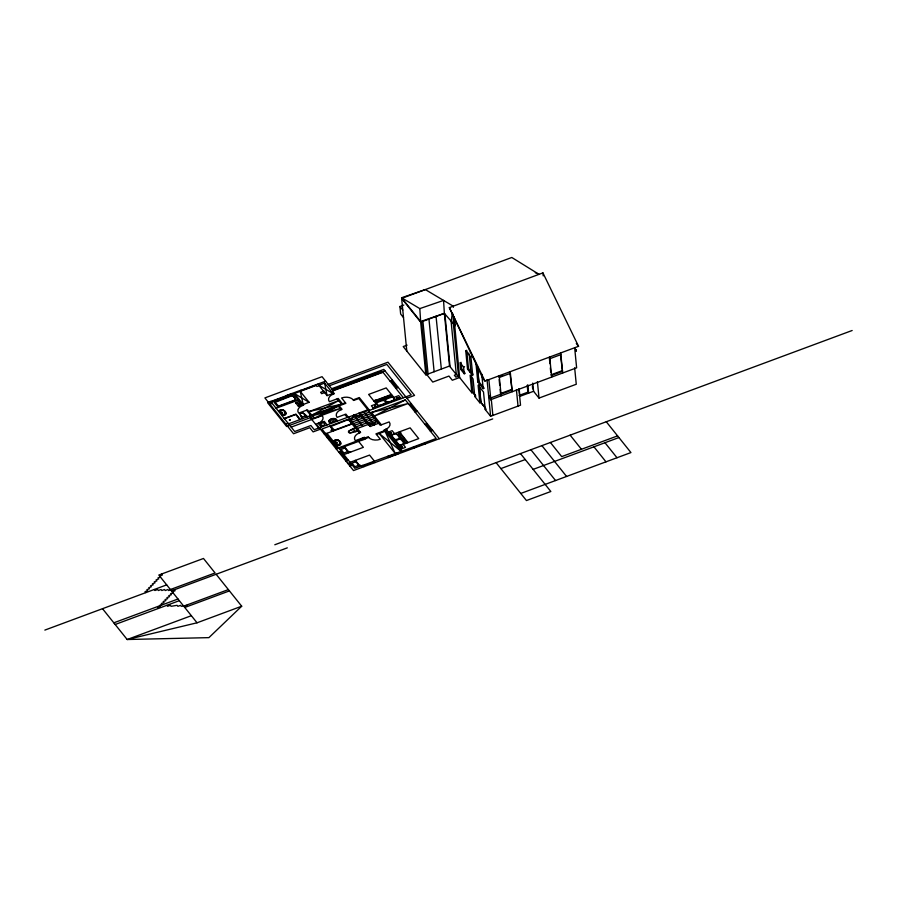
<?xml version="1.0" encoding="UTF-8"?>
<svg xmlns="http://www.w3.org/2000/svg" width="897" height="897" viewBox="0 0 897 897"><rect width="100%" height="100%" fill="white"/><g stroke="black" fill="none" stroke-linecap="round" stroke-linejoin="round"><path stroke-width="1.35" d="M350.032 462.572L349.942 466.081L352.353 465.184L347.789 463.401L350.2 462.504M374.486 406.33L375.193 406.027M402.417 446.773C401.789 446.65 402.349 447.558 401.665 446.471M452.368 312.694L451.146 321.821L456.304 374.498L458.513 376.157L471.833 392.796L472.954 392.381L475.175 395.151M298.398 406.274L299.441 401.251L295.539 402.697L298.398 406.274L302.3 404.816L295.539 402.697M289.35 419.863L290.37 419.762M290.359 419.953L289.428 420.088M374.341 424.864L376.056 420.054L367.467 423.238L374.341 424.864L364.036 411.992M391.26 433.52C389.69 432.735 392.101 432.556 390.935 433.419M331.15 430.19L332.092 430.1M332.103 430.302L331.217 430.448M396.934 397.954C399.692 397.853 395.835 397.573 397.236 398.56M397.629 397.707C394.859 399.187 399.131 396.216 398.212 398.84M390.722 433.408L391.081 432.735M398.156 434.238L399.412 431.849L400.892 432.735L398.156 434.238L405.556 443.477M351.131 420.334L353.855 415.154L361.726 416.399M391.406 433.173L390.386 432.993M216.121 574.271L241.697 606.215L208.911 637.632L127.183 639.516L102.516 608.693M375.507 406.756C376.202 404.648 372.547 406.89 375.787 407.16M309.095 402.305L300.248 391.361L303.175 404.491L309.095 402.305L294.407 393.525L303.657 405.096L302.681 405.455A8.712 5.539 -5.6 0 0 298.701 413.113L307.469 409.862L311.764 415.221L338.651 400.611L308.904 411.645M386.046 430.952L402.17 451.101L436.211 438.476L405.343 399.905L374.363 416.04L408.202 403.482L371.504 412.463L381.371 424.808M375.316 406.633L375.585 407.238M338.247 406.173L314.544 418.058L340.165 408.55L312.638 415.681L338.247 406.173L341.095 409.716A8.712 5.539 -5.6 0 0 337.104 417.385L345.883 414.122L360.605 432.511L359.338 432.982A8.712 5.539 -5.6 0 0 355.347 440.651L364.417 437.288L365.707 438.891L361.513 440.449L360.751 439.496M281.95 415.165C290.662 415.703 282.084 406.117 278.933 411.398M336.79 445.192C345.423 445.764 337.126 436.189 333.774 441.425M403.874 297.535L511.806 257.484L539.03 274.336L535.296 272.699M403.515 317.594L400.656 314.017L399.916 306.494L403.807 305.058M449.341 307.626L542.932 272.89L578.554 346.309L484.963 381.046L482.866 378.422L449.341 307.626L484.963 381.046M406.801 351.041L401.632 298.365L420.671 322.158L444.363 313.356L455.16 325.746L454.263 316.529M407.092 345.132L403.224 346.567L425.84 374.823L449.532 366.032L456.304 374.498L454.353 375.226L455.889 377.132L458.513 376.157L453.344 323.481L453.288 314.163M268.371 402.26L270.614 401.43L294.709 431.524L310.9 425.526L314.242 429.697L348.664 416.914M290.908 394.052L267.598 402.697L286.636 426.49L313.356 416.567M300.753 390.397L325.622 381.169M271.376 401.688L286.356 396.126M300.988 390.7L315.979 385.138M271.197 402.136L316.215 385.43M319.029 385.161L324.624 383.086L333.404 394.052A8.712 5.539 -5.6 0 0 329.412 401.721L338.191 398.459L342.486 403.829M319.108 385.676L327.069 395.633L332.922 393.458L319.366 385.575L317.022 386.45L315.744 384.835M269.952 404.222L272.195 403.392M328.19 384.387L387.975 362.197L414.549 395.409L406.913 398.246M329.289 385.755L386.831 364.406L411.207 394.871L368.566 410.691M276.097 408.258L298.421 399.972M331.677 388.737L383.826 369.385L439.306 438.711M332.226 389.421L381.158 371.268M332.776 390.105L384.914 370.764M333.976 390.049L357.387 381.36M358.34 381.012L381.763 372.322M382.963 372.255L332.282 391.07L334.379 393.693L333.404 394.052M278.788 411.387C282.51 405.59 291.222 416.197 281.893 415.255M281.927 412.732L282.544 412.508M465.734 350.682L470.936 357.197L472.741 375.585L467.528 369.082L465.734 350.682L466.709 350.323L468.503 368.723L472.977 374.307M284.259 418.473L295.965 414.134L300.26 419.493M284.45 418.708L295.763 414.515L299.867 419.639M390.072 381.147L392.505 380.238M467.976 353.496L468.952 353.138M285.93 424.191L288.172 423.362M288.554 423.844L309.913 415.916M311.764 415.221L345.412 402.742M341.095 409.716L342.071 409.357L339.223 405.803L345.894 403.336L341.6 397.976A8.712 5.539 -5.6 0 1 353.216 399.849L359.327 397.573L369.542 410.333M470.6 356.771L471.575 356.401M291.177 427.118L322.191 415.614A8.712 5.539 -5.6 0 1 318.211 423.272L316.26 424.001L353.519 470.555L492.722 418.899M395.79 388.3L398.234 387.392M461.024 362.298L461.675 368.992L465.207 373.399L464.231 373.757L460.699 369.351L460.049 362.657L463.581 367.075L464.556 366.705M375.821 400.275L391.428 394.478M376.157 400.533L391.675 394.77M460.699 369.351L461.675 368.992M377.166 401.318L392.381 395.667M318.401 423.507L324.254 421.343L327.113 424.92M377.514 401.576L375.406 399.95L373.881 400.993L377.514 401.576L392.628 395.969M467.528 369.082L468.503 368.723M376.269 403.975L371.392 405.78L373.769 408.763M393.817 397.461L398.694 395.644L401.082 398.627M332.686 421.231L333.292 420.996M469.781 371.896L470.757 371.526M367.848 409.794L358.878 413.125L368.241 424.83M348.339 417.195L359.361 413.102M397.775 399.075L398.56 398.795M373.298 408.169L400.6 398.033M368.319 410.4L359.742 413.584L370.046 426.456L378.635 423.272M320.408 429.181L313.098 431.894L309.757 427.723L293.566 433.733L264.895 397.909L322.045 376.695L333.258 390.711M349.628 418.798L360.65 414.717M361.031 415.188L369.609 412.003M371.504 412.463L405.343 399.905M351.344 420.256L361.94 416.32M362.321 416.802L370.898 413.618M352.207 422.027L363.229 417.935M363.61 418.406L372.188 415.221M324.086 433.778L325.319 433.318M325.701 433.789L352.129 423.978M353.496 423.631L364.518 419.538M364.9 420.02L373.477 416.836M409.054 404.558L411.308 403.728M354.786 425.245L365.797 421.153M366.178 421.624L374.767 418.439M356.064 426.849L367.086 422.756M327.181 437.646L328.425 437.187M477.787 381.898L478.763 381.528L484.156 388.266L483.18 388.636L477.787 381.898L475.982 363.498L476.374 363.98M357.354 428.463L368.375 424.371M328.706 439.552L329.95 439.093M368.757 424.853L377.345 421.657M498.889 376.841L502.567 375.473M499.371 377.435L510.393 373.343L509.911 372.748L512.03 390.06L490.67 397.988L488.573 395.364M560.872 354.607L549.861 358.699L549.379 358.105L549.928 363.677M358.621 432.085L359.888 431.614M333.628 441.414C337.362 435.55 346.074 446.37 336.734 445.282M415.076 412.071L417.318 411.241M336.767 442.759L337.384 442.535M471.833 392.796L470.118 375.238L473.067 378.938L474.793 396.496L475.915 396.07M336.106 448.792L368.162 436.749L368.689 437.4A8.712 5.539 -5.6 0 0 380.306 439.272L375.966 433.845L384.544 430.661L384.017 430.011L386.461 429.102L387.504 430.414L376.493 434.507M365.471 438.599L368.689 437.4M361.424 440.326L339.088 448.612L354.831 468.29L401.15 451.404L385.071 431.322L395.297 453.579L379.218 433.486L401.15 451.404M344.919 447.995L341.017 449.442L343.876 453.019L347.778 451.572M387.269 432.489L392.146 430.672L394.534 433.655M338.73 452.077L341.14 451.18L340.636 454.454L343.046 453.568L338.774 452.133M389.489 433.52L390.128 433.285M389.578 433.632L390.217 433.397M500.122 389.376L500.537 393.559L511.548 389.466M562.038 370.73L551.016 374.823L551.498 375.417L562.52 371.324L560.535 355.403M390.632 435.101L410.131 427.869L418.72 438.599L399.221 445.831M474.793 396.496L479.839 402.798L480.96 402.383L485.58 408.157M343.854 454.577L363.363 447.345L358.587 441.38M424.999 424.472L427.241 423.631M527.84 384.869L528.647 393.11L527.885 392.157L519.116 395.42L519.879 396.373L533.58 391.283L539.019 398.077L576.266 384.252L574.652 367.77M346.029 461.193L348.44 460.296M479.839 402.798L478.112 385.239L483.505 391.978L485.232 409.537L486.208 409.167M430.381 431.199L432.634 430.369M350.054 462.325L369.564 455.093L374.329 461.047M355.885 461.708L351.983 463.155L354.853 466.732L358.755 465.285M400.454 447.233C403.583 448.007 402.17 444.934 401.116 447.02M400.555 447.345L401.194 447.11M400.623 449.173L405.5 447.368L403.123 444.385M485.232 409.537L490.625 416.264L520.529 405.175L518.915 388.681M363.375 466.003L374.397 461.921M413.909 447.446L424.931 443.353M44.85 630.098L166.685 584.878M274.807 544.759L852.15 330.5M170.408 589.531L215.078 572.959L203.484 558.472L158.814 575.044L197.037 622.798L241.697 606.215M171.462 590.843L287.309 547.854M500.885 468.593L525.261 459.544M113.829 622.821L177.998 599.005M617.585 435.875L561.701 456.618L550.399 442.49M115.164 624.491L179.333 600.676M533.132 469.378L618.919 437.545M183.728 606.159L228.387 589.587M187.372 605.352L181.317 606.327L180.532 605.34L177.898 606.316L177.113 605.329L171.058 606.305L170.273 605.318L167.638 606.294L166.853 605.318M184.771 607.471L229.441 590.899M191.353 615.701L127.183 639.516L197.037 622.798M520.776 493.451L630.939 452.57L606.271 421.747M401.598 297.759L419.818 308.602L443.555 300.417L444.363 313.356L420.637 321.541L401.598 297.759L425.335 289.574L453.243 306.18L453.355 307.323M355.302 427.947L353.171 428.833L355.391 431.614A5.606 3.566 -5.6 0 0 357.645 430.874M309.297 411.51L341.51 404.188L337.216 398.817M350.682 452.043L348.103 451.236L344.392 446.65M361.659 465.756L359.08 464.938L355.358 460.363M302.536 418.652L301.583 417.262L306.124 415.58A5.606 3.566 -5.6 0 1 307.312 416.881M336.947 421.063C336.364 416.051 324.849 419.975 330.78 423.35C324.232 420.054 336.554 415.546 337.081 421.097M576.311 343.506L578.554 346.309M604.97 442.726L617.001 457.739M593.949 446.807L605.98 461.832M570.144 435.157L581.447 449.285M500.537 393.559L501.008 394.153M541.911 445.63L566.579 476.453M436.032 316.215L441.346 369.071M488.742 397.035L491.365 400.32M530.889 449.722L555.557 480.545M475.029 395.207L472.809 392.438L471.228 374.767M485.434 408.213L480.814 402.439L479.088 384.88M520.484 453.59L550.836 491.5L526.449 500.548L496.108 462.628M399.916 306.494L402.787 310.07M426.658 374.441L432.769 382.077L448.96 376.067L452.301 380.238L459.612 377.525L453.927 316.843M391.283 380.687L397.012 387.84M410.176 404.143L416.197 411.656M426.12 424.046L431.502 430.784M382.481 371.661L403.381 397.775M380.608 370.584L381.696 371.952M381.528 372.02L381.999 372.614M395.723 399.838L386.181 387.919L368.633 394.433L378.175 406.352M424.505 442.815L425.357 443.892M413.483 446.908L414.347 447.984M400.354 433.027L407.989 442.58M358.105 380.709L358.587 381.303M399.916 433.273L407.507 442.759M357.152 381.068L357.623 381.662M398.604 434.002L406.038 443.297M376.123 407.115L375.338 407.406M388.244 432.119L401.598 448.814M353.216 399.849L353.687 400.443L358.834 398.537L380.205 425.234L389.175 421.915A8.712 5.539 -5.6 0 1 385.194 429.573M360.101 413.45L370.584 426.557M333.729 389.758L334.211 390.352M353.855 415.154L362.87 426.411M344.908 414.481L347.274 417.441M359.338 432.982L348.316 419.213L321.888 429.024L337.642 448.713M363.15 437.758L363.677 438.409M318.076 383.972L319.366 385.575M373.847 461.226L374.946 462.605M352.947 442.546L353.519 443.264M324.221 410.602L324.703 411.196M362.825 465.319L363.924 466.687M329.782 426.086L333.606 430.863M301.224 390.991L300.652 390.273L286.031 395.712L286.603 396.418M343.966 446.807L348.731 452.772M354.932 460.52L359.708 466.474M326.934 433.329L338.584 447.872M314.78 418.361L311.775 414.605L309.532 415.434L311.102 417.408M318.211 423.272L321.261 427.084M293.521 393.85L302.782 405.422M306.595 410.187L310.508 415.076M341.757 454.039L347.15 460.778M291.974 393.503L292.545 394.22M309.913 416.073L312.436 419.224M310.328 417.688L318.637 428.06M271.129 401.385L271.612 401.991M161.651 574.002L162.435 574.977L159.801 575.964L160.585 576.939L157.95 577.915L158.747 578.901L156.112 579.877L156.897 580.864L154.262 581.839L155.046 582.826L152.412 583.801L153.208 584.788L150.573 585.763L151.358 586.75L148.723 587.726L149.507 588.701L146.884 589.688L147.669 590.663L145.034 591.65L145.819 592.625M174.287 589.8L175.072 590.775L172.448 591.751L173.233 592.738L170.598 593.713L171.383 594.7L168.748 595.675L169.544 596.662L166.909 597.637L167.694 598.624L165.059 599.6L165.844 600.586L163.209 601.562L164.005 602.537L161.37 603.524L162.155 604.5L159.52 605.486L160.305 606.462L157.681 607.437L158.466 608.424M172.101 590.529L171.305 589.553L168.681 590.529L167.885 589.542L165.261 590.518L164.465 589.531L161.83 590.518L161.045 589.531L158.41 590.506L157.625 589.52L154.99 590.495L154.206 589.52M324.624 383.086L327.069 395.633M576.199 349.684L576.356 351.254L574.663 347.756L576.625 367.826L490.838 399.658L488.865 379.599M560.715 352.936L562.677 373.006M542.932 272.89L543.223 275.872M549.693 357.028L551.655 377.088M550.332 367.86L550.747 372.031M537.404 381.595L539.019 398.077M532.773 383.041L533.58 391.283M532.414 386.215L532.683 388.962M527.212 385.295L527.885 392.157M519.206 389.5L519.879 396.373M516.414 389.612L518.029 406.094M510.225 371.672L512.198 391.742M499.203 375.765L501.176 395.824M499.169 379.622L499.707 385.194M491.253 398.952L492.868 415.434M487.026 379.599L490.625 416.264M481.767 374.184L483.18 388.636M477.372 365.797L478.964 382.055M479.233 384.768L480.96 402.383M477.215 365.763L478.763 381.528M469.232 354.438L470.959 372.053M463.581 367.075L464.231 373.757M444.89 314.017L450.059 366.694M444.363 313.356L449.532 366.032M428.957 319.074L434.126 371.75M422.913 321.317L428.082 373.993M421.545 321.832L426.714 374.498M420.671 322.158L425.84 374.823M419.818 308.602L420.637 321.541M301.897 417.946A22.055 14.027 -5.6 0 1 300.125 414.302A1.973 1.256 -5.6 0 1 300.641 413.203A1.559 0.987 -5.6 0 1 301.616 412.844A1.973 1.256 -5.6 0 1 303.242 413.136A22.055 14.027 -5.6 0 1 306.785 416.13M304.969 415.928A7.288 4.631 -5.6 0 0 303.208 413.27A1.973 1.256 -5.6 0 0 302.3 412.945A1.559 0.987 -5.6 0 0 300.394 413.652A1.973 1.256 -5.6 0 0 300.304 414.347A7.288 4.631 -5.6 0 0 302.637 416.791M354.091 428.351A22.055 14.027 -5.6 0 0 349.09 430.908A1.973 1.256 -5.6 0 0 348.473 431.984A1.559 0.987 -5.6 0 0 348.955 432.578A1.973 1.256 -5.6 0 0 350.615 432.814A22.055 14.027 -5.6 0 0 356.479 431.345M354.752 430.975A7.288 4.631 -5.6 0 1 350.716 432.702A1.973 1.256 -5.6 0 1 349.628 432.702A1.559 0.987 -5.6 0 1 348.698 431.535A1.973 1.256 -5.6 0 1 349.292 430.919A7.288 4.631 -5.6 0 1 353.609 429.551M329.378 420.973L330.858 422.431L335.904 420.345L334.446 418.921L329.378 420.973M275.054 402.394L278.586 406.049L294.608 400.163C296.694 399.008 293.117 395.364 291.267 395.992L275.054 402.394M280.369 411.319C285.549 420.502 287.432 406.823 280.369 411.297M330.881 426.456L334.413 430.112L350.424 424.225C352.555 423.048 348.855 419.415 347.094 420.054L330.881 426.456M335.209 441.346C340.064 450.462 342.822 437.03 335.22 441.302M396.956 452.963L388.592 457.537L387.695 456.405L397.864 454.095L396.956 452.963M292.489 395.151L273.955 402.035L277.778 406.801L296.302 399.927L292.489 395.151M323.806 391.126L320.588 392.314L321.687 393.682L324.905 392.494L323.806 391.126M321.743 425.391A2.018 1.289 -5.6 0 0 324.77 424.102A2.018 1.289 -5.6 0 0 321.754 423.149A2.018 1.289 -5.6 0 0 321.743 425.391M379.274 405.366A19.734 12.547 -5.6 0 0 385.127 403.19A1.267 0.807 -5.6 0 1 385.856 402.921A1.267 0.807 -5.6 0 1 385.497 402.473A5.034 3.207 -5.6 0 0 384.073 400.69A1.267 0.807 -5.6 0 1 383.714 400.241A1.267 0.807 -5.6 0 1 382.985 400.511A19.734 12.547 -5.6 0 0 377.132 402.686A1.267 0.807 -5.6 0 1 376.404 402.955A1.267 0.807 -5.6 0 1 376.751 403.403A5.034 3.207 -5.6 0 0 378.186 405.186A1.267 0.807 -5.6 0 1 378.545 405.635A1.267 0.807 -5.6 0 1 379.274 405.366M388.053 402.103A19.734 12.547 -5.6 0 0 393.906 399.939A1.267 0.807 -5.6 0 1 394.635 399.67A1.267 0.807 -5.6 0 1 394.276 399.221A5.034 3.207 -5.6 0 0 392.852 397.427A1.267 0.807 -5.6 0 1 392.494 396.979A1.267 0.807 -5.6 0 1 391.754 397.259A19.734 12.547 -5.6 0 0 385.912 399.423A1.267 0.807 -5.6 0 1 385.172 399.692A1.267 0.807 -5.6 0 1 385.531 400.14A5.034 3.207 -5.6 0 0 386.966 401.934A1.267 0.807 -5.6 0 1 387.325 402.383A1.267 0.807 -5.6 0 1 388.053 402.103M392.079 435.729A19.734 12.547 -5.6 0 0 394.938 439.306A1.267 0.807 -5.6 0 1 395.297 439.754A1.267 0.807 -5.6 0 1 396.026 439.485A5.034 3.207 -5.6 0 0 398.952 438.398A1.267 0.807 -5.6 0 1 399.681 438.117A1.267 0.807 -5.6 0 1 399.333 437.68A19.734 12.547 -5.6 0 0 396.463 434.103A1.267 0.807 -5.6 0 1 396.104 433.655A1.267 0.807 -5.6 0 1 395.375 433.924A5.034 3.207 -5.6 0 0 392.449 435.011A1.267 0.807 -5.6 0 1 391.72 435.28A1.267 0.807 -5.6 0 1 392.079 435.729M396.373 441.089A19.734 12.547 -5.6 0 0 399.232 444.665A1.267 0.807 -5.6 0 1 399.591 445.114A1.267 0.807 -5.6 0 1 400.32 444.845A5.034 3.207 -5.6 0 0 403.246 443.757A1.267 0.807 -5.6 0 1 403.975 443.488A1.267 0.807 -5.6 0 1 403.616 443.04A19.734 12.547 -5.6 0 0 400.757 439.463A1.267 0.807 -5.6 0 1 400.398 439.014A1.267 0.807 -5.6 0 1 399.67 439.283A5.034 3.207 -5.6 0 0 396.743 440.371A1.267 0.807 -5.6 0 1 396.014 440.64A1.267 0.807 -5.6 0 1 396.373 441.089"/></g></svg>
